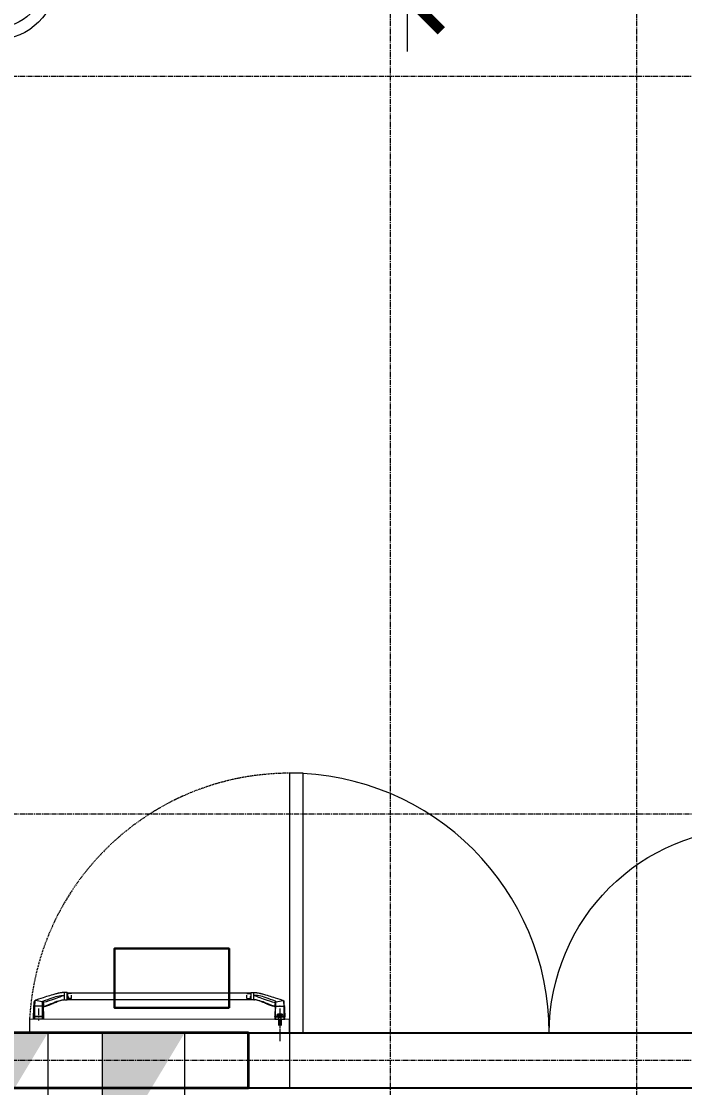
# Model space of a CAD drawing. Header units: millimetres. Extents: x -65509 to 912790, y 446 to 713294.
# Drawn here: x 490551 to 492976, y 575483 to 579383 of the extents above; entities that cross this region are included whole.
import ezdxf

# ---------------------------------------------------------------- set-up
doc = ezdxf.new("R2010")
doc.units = ezdxf.units.MM
for name, pattern in [('CENTER2', [28.575, 19.05, -3.175, 3.175, -3.175]), ('CENTERLINE', [30, 12, -1.5, 3, -1.5, 12]), ('DASHED', [19.05, 12.7, -6.35]), ('HIDDEN', [9.525, 6.35, -3.175])]:
    doc.linetypes.add(name, pattern=pattern)
doc.layers.get('Defpoints').update_dxf_attribs({"color": 250})
for name, color, linetype, lineweight in [('АР_Двери_витраж', 250, 'Continuous', 9), ('АР_Двери_внутренние_антипаника', 250, 'Continuous', 0), ('АР_Отверстия', 250, 'Continuous', 9), ('АР_Размеры обшивки', 250, 'Continuous', 5), ('АР_Стены ЖБ', 250, 'Continuous', 35), ('КМ_Фахверки', 250, 'Continuous', 25), ('РД_Оси_100', 250, 'Continuous', 0)]:
    doc.layers.add(name, color=color, linetype=linetype, lineweight=lineweight)
doc.layers.add('АР_Делит', color=250, linetype='Continuous', lineweight=0, plot=False)
doc.layers.add('МАГНИТЫ', color=7, linetype='Continuous', lineweight=30, true_color=0xd100d1)
doc.layers.add('РД_Витраж_вн', color=250, linetype='Continuous')
doc.styles.add('style1', font='ARIALN.TTF')
doc.dimstyles.new('Dim200_ареал', dxfattribs={"dimscale": 100, "dimtxt": 5, "dimasz": 2.5, "dimexe": 2, "dimexo": 2, "dimgap": 1, "dimtad": 1, "dimzin": 12, "dimdsep": 46, "dimtxsty": 'style1', "dimblk": 'ARCHTICK', "dimcen": 3, "dimdle": 2, "dimclrd": 256, "dimclre": 256, "dimaunit": 1, "dimadec": 0, "dimazin": 3, "dimtfac": 1, "dimtmove": 1, "dimatfit": 3, "dimldrblk": 'OPEN30', "dimfxl": 5, "dimfxlon": 1, "dimtolj": 1, "dimtzin": 0, "dimlwd": 9, "dimlwe": 9, "dimarcsym": 0})

# ---------------------------------------------------------------- blocks, each defined once
blk = doc.blocks.new('otv_в_стене')
at = {"linetype": 'Continuous'}
blk.add_lwpolyline([(0, -1), (0, 0), (1, 0), (1, -1)], close=True, dxfattribs=at)
blk.add_solid([(0, -1), (0, 0), (0.5, -0.5), (1, 0)], dxfattribs=at)
blk = doc.blocks.new('Ф_крпич 120')
at = {"layer": 'АР_Делит', "color": 1}
for radius in [216.3, 173, 136.2]:
    blk.add_circle((60, -60), radius, dxfattribs=at)
at = {"layer": 'КМ_Фахверки'}
blk.add_lwpolyline([(0, 0), (120, 0), (120, -120), (0, -120)], close=True, dxfattribs=at)
at = {"layer": 'КМ_Фахверки', "lineweight": 5}
blk.add_lwpolyline([(6, -6), (114, -6), (114, -114), (6, -114)], close=True, dxfattribs=at)
blk = doc.blocks.new('UUNEW01NEW00')
at = {"layer": 'АР_Двери_внутренние_антипаника', "color": 40, "linetype": 'Continuous'}
for p, q in [((-9.1, 24), (9.1, 24)), ((-9.1, 19.3), (-9.1, 24)), ((9.1, 24), (9.1, 19.3)), ((-8.8, 1.3), (-13.2, -0.1)), ((-9, 18.2), (-9.1, 19.3)), ((-9, 17.1), (-9, 18.2)), ((-8.5, 1.5), (-9, 17.1)), ((-8.5, 1.5), (-8.8, 1.3)), ((8.3, 0.5), (8, -3.9)), ((-53, -19.5), (-53, -12.4)), ((-53, -24.6), (-53, -19.5)), ((-47.5, -11.9), (-52.5, -11.9)), ((-47.5, -11.9), (-46.3, -11.8)), ((-45.1, -11.7), (-46.3, -11.8)), ((-44.4, -11.5), (-45.1, -11.7)), ((-42.2, -11), (-44.4, -11.6)), ((-40, -10.4), (-42.2, -11)), ((-38, -9.7), (-40, -10.4)), ((-36.1, -9), (-38, -9.7)), ((-34.2, -8.3), (-36.1, -9)), ((-32.1, -7.5), (-34.2, -8.3)), ((-30.3, -6.7), (-32.1, -7.5)), ((-28.2, -5.9), (-30.3, -6.7)), ((-25.9, -4.9), (-28.2, -5.9)), ((-23.3, -3.9), (-25.9, -4.9)), ((-20.4, -2.7), (-23.3, -3.9)), ((-23.3, -20), (-20.2, -19.1)), ((-17, -1.5), (-20.4, -2.7)), ((-20.2, -19.1), (-17.7, -18.3)), ((-17.7, -18.3), (-14.9, -17.4)), ((-13.2, -0.1), (-17, -1.5)), ((-14.9, -17.4), (-11.8, -16.4)), ((-11.8, -16.4), (-8.3, -15.3)), ((-8.3, -15.3), (-4.5, -14.1)), ((-4.5, -14.1), (-0.2, -12.7)), ((-0.2, -12.7), (4.6, -11.2)), ((4.6, -11.2), (5.6, -10.9)), ((5.6, -10.9), (6.4, -10.5)), ((6.4, -10.5), (7.3, -9.6)), ((7.3, -9.6), (7.6, -8.9)), ((7.6, -8.9), (7.7, -8.7)), ((8, -3.9), (7.7, -8.6)), ((7.7, -8.7), (7.7, -8.6)), ((-52.5, -25.1), (-47.5, -25.1)), ((-47.5, -25.1), (-45.1, -25)), ((-45.1, -25), (-44.1, -24.9)), ((-44.1, -24.9), (-43.6, -24.9)), ((-43.6, -24.9), (-43, -24.8)), ((-43, -24.8), (-42.4, -24.8)), ((-42.4, -24.8), (-41.8, -24.7)), ((-41.8, -24.7), (-41.1, -24.6)), ((-41.1, -24.6), (-39.3, -24.3)), ((-39.3, -24.3), (-37.6, -23.9)), ((-37.6, -23.9), (-36.2, -23.6)), ((-36.2, -23.6), (-35.1, -23.3)), ((-35.1, -23.3), (-34.2, -23.1)), ((-34.2, -23.1), (-33.1, -22.8)), ((-33.1, -22.8), (-31.7, -22.5)), ((-31.7, -22.5), (-30.1, -22)), ((-30.1, -22), (-28.2, -21.5)), ((-28.2, -21.5), (-26, -20.8)), ((-26, -20.8), (-23.3, -20))]:
    blk.add_line(p, q, dxfattribs=at)
at = {"layer": 'АР_Двери_внутренние_антипаника', "color": 1, "linetype": 'Continuous'}
for p, q in [((-8.5, 19.5), (-8.2, 19.5)), ((-8.2, 19.5), (-7.8, 19.6)), ((-7.8, 19.6), (-7.5, 19.6)), ((-7.5, 19.6), (-7.1, 19.6)), ((-7.1, 24), (-7.1, 19.6)), ((-7.1, 19.6), (7.1, 19.6)), ((-7.1, 19.6), (-7.1, 18.3)), ((7.1, 19.6), (7.1, 24)), ((7.1, 19.6), (7.1, 18.3)), ((7.1, 19.6), (7.5, 19.6)), ((7.5, 19.6), (7.8, 19.6)), ((7.8, 19.6), (8.2, 19.5)), ((8.2, 19.5), (8.5, 19.5)), ((-9.3, 0.2), (-14.4, -1.5)), ((-9.2, 0.8), (-9.3, 0.2)), ((-9.3, -0.1), (-9.3, 0.2)), ((-9.2, 0.2), (-9.3, 0.2)), ((-9.1, 1), (-9.2, 0.8)), ((-8.9, 0.5), (-9.2, 0.2)), ((-9.1, 19.3), (-8.9, 19.4)), ((-9.1, 19.3), (-9, 18.8)), ((-9, 1.2), (-9.1, 1)), ((-9, 18.8), (-8.8, 18.6)), ((-8.8, 1.3), (-9, 1.2)), ((-8.9, 19.4), (-8.5, 19.5)), ((-8.7, 0.8), (-8.9, 0.5)), ((-8.8, 18.6), (-8.6, 18.4)), ((-8.6, 0.9), (-8.7, 0.8)), ((-8.6, 18.4), (-8.4, 18.2)), ((-8.6, 1), (-8.6, 0.9)), ((-8.5, 1), (-8.6, 1)), ((-8.4, 0.8), (-8.5, 1.5)), ((-8.4, 1.3), (-8.5, 1)), ((-8.4, 18.2), (-8.1, 18.1)), ((-8.4, 1.4), (-8.4, 0.4)), ((-8.3, 0.5), (-8.4, 0.8)), ((-8.4, 0.4), (-8.4, -0.4)), ((-8.4, 0.4), (-8.3, 0.4)), ((-8.1, 0.2), (-8.3, 0.5)), ((-8.1, 18.1), (-7.6, 18)), ((-7.8, 0.1), (-8.1, 0.2)), ((-7.4, 0), (-7.8, 0.1)), ((-7.5, 18.3), (-7.6, 18.2)), ((-7.6, 18.2), (-7.6, 18)), ((-7.6, 18), (-7.6, 16.2)), ((-7.6, 16.2), (-7.6, 14.1)), ((-7.6, 14.1), (-7.6, 12.2)), ((-7.6, 12.2), (-7.6, 9.8)), ((-7.6, 9.8), (-7.6, 7.8)), ((-7.6, 7.8), (-7.6, 6.2)), ((-7.6, 6.2), (-7.6, 4.7)), ((-7.6, 4.7), (-7.5, 3.2)), ((-7.4, 18.3), (-7.5, 18.3)), ((-7.5, 3.2), (-7.5, 1.6)), ((-7.5, 1.6), (-7.4, 0)), ((-7.5, 0), (-7.5, 0)), ((-7.5, 0), (-7.3, 0)), ((-7.3, 18.3), (-7.4, 18.3)), ((-7.4, 0), (7.4, 0)), ((-7.2, 18.3), (-7.3, 18.3)), ((-7.3, 0), (7.3, 0)), ((-7.1, 18.3), (-7.2, 18.3)), ((7.1, 18.3), (-7.1, 18.3)), ((-3.5, 16), (-4.6, 16.4)), ((-4.6, 16.4), (-4.6, 16.3)), ((-3.5, 15.9), (-4.6, 16.3)), ((-4.6, 16.3), (-3.8, 14.8)), ((-3.8, 14.8), (-3.3, 14.8)), ((-3, 14.7), (-3.8, 14.7)), ((-3.8, 14.7), (-3.8, 14.6)), ((-3, 14.6), (-3.8, 14.6)), ((-3.8, 14.6), (-3.8, 13.7)), ((-3.8, 13.7), (-3, 13.7)), ((-3.3, 14.8), (-3.6, 15.5)), ((-3.6, 15.5), (-2.7, 15.3)), ((-3.3, 14.9), (-3.6, 15.5)), ((-2.3, 15.7), (-3.5, 16)), ((-2.3, 15.6), (-3.5, 15.9)), ((-3.1, 14.4), (-3.4, 14.4)), ((-3.4, 14.4), (-3.4, 13.9)), ((-3.4, 14), (-3.1, 14)), ((-3.4, 13.9), (-3.1, 13.9)), ((-3.3, 14.9), (-3.3, 14.8)), ((-3, 14.4), (-3.1, 14.4)), ((-3.1, 14), (-3.1, 13.9)), ((-3.1, 14), (-3, 14)), ((-3.1, 13.9), (-3, 13.9)), ((-3, 14.7), (-3, 14.6)), ((-2.9, 14.7), (-3, 14.7)), ((-2.9, 14.6), (-3, 14.6)), ((-2.9, 14.4), (-3, 14.4)), ((-3, 14.4), (-3, 14.4)), ((-3, 14.4), (-3, 14.4)), ((-3, 14), (-3, 14)), ((-3, 14), (-3, 14)), ((-3, 14), (-2.9, 14)), ((-3, 13.9), (-3, 13.9)), ((-3, 13.9), (-3, 13.9)), ((-3, 13.9), (-2.9, 13.9)), ((-3, 13.7), (-2.9, 13.7)), ((-2.8, 14.7), (-2.9, 14.7)), ((-2.9, 14.7), (-2.9, 14.7)), ((-2.8, 14.5), (-2.9, 14.6)), ((-2.9, 14.6), (-2.9, 14.6)), ((-2.9, 14.3), (-2.9, 14.4)), ((-2.9, 14.3), (-2.9, 14.3)), ((-2.9, 14.3), (-2.9, 14.3)), ((-2.9, 14.3), (-2.9, 14.3)), ((-2.9, 14), (-2.9, 14.3)), ((-2.9, 14.1), (-2.9, 14)), ((-2.9, 14), (-2.9, 14.1)), ((-2.9, 14.1), (-2.9, 14.1)), ((-2.9, 14.1), (-2.9, 14.1)), ((-2.9, 14.1), (-2.9, 14.1)), ((-2.9, 14), (-2.9, 14)), ((-2.9, 13.9), (-2.9, 14)), ((-2.9, 14), (-2.9, 14)), ((-2.9, 14), (-2.9, 14)), ((-2.9, 13.9), (-2.9, 13.9)), ((-2.9, 13.9), (-2.9, 13.9)), ((-2.9, 13.7), (-2.8, 13.7)), ((-2.7, 14.6), (-2.8, 14.7)), ((-2.7, 14.5), (-2.8, 14.5)), ((-2.8, 13.7), (-2.8, 13.8)), ((-2.8, 13.8), (-2.7, 13.8)), ((-2.7, 15.3), (-1.7, 15.1)), ((-2.6, 14.6), (-2.7, 14.6)), ((-2.6, 14.5), (-2.7, 14.5)), ((-2.7, 13.8), (-2.6, 13.8)), ((-2.6, 14.5), (-2.6, 14.6)), ((-2.6, 14.6), (-2.6, 14.6)), ((-2.6, 14.4), (-2.6, 14.5)), ((-2.5, 14.5), (-2.6, 14.5)), ((-2.5, 14.4), (-2.6, 14.4)), ((-2.6, 14.4), (-2.6, 14.4)), ((-2.6, 13.8), (-2.6, 13.9)), ((-2.6, 13.9), (-2.5, 13.9)), ((-2.5, 14.4), (-2.5, 14.5)), ((-2.5, 14.4), (-2.5, 14.3)), ((-2.5, 14.3), (-2.5, 14.4)), ((-2.5, 14), (-2.5, 14.3)), ((-2.5, 13.9), (-2.5, 14)), ((-1, 15.5), (-2.3, 15.7)), ((-1, 15.4), (-2.3, 15.6)), ((-2.2, 14.5), (-2.3, 14.5)), ((-2.3, 14.5), (-2.3, 14.4)), ((-2.3, 14.4), (-2.3, 14.3)), ((-2.2, 14.4), (-2.3, 14.4)), ((-2.3, 14.4), (-2.3, 14.3)), ((-2.3, 14.3), (-2.3, 14)), ((-2.3, 14), (-2.3, 13.9)), ((-2.3, 13.9), (-2.3, 13.9)), ((-2.3, 13.9), (-2.2, 13.8)), ((-2.1, 14.6), (-2.2, 14.6)), ((-2.2, 14.6), (-2.2, 14.5)), ((-2.1, 14.5), (-2.2, 14.5)), ((-2.2, 14.5), (-2.2, 14.4)), ((-2.2, 13.8), (-2.2, 13.8)), ((-2.2, 13.8), (-2.1, 13.8)), ((-2, 14.7), (-2.1, 14.6)), ((-2, 14.6), (-2.1, 14.5)), ((-2.1, 14.6), (-2.1, 14.6)), ((-2.1, 14.5), (-2.1, 14.5)), ((-2.1, 13.8), (-2, 13.7)), ((-1.9, 14.7), (-2, 14.7)), ((-1.9, 14.6), (-2, 14.6)), ((-2, 13.7), (-2, 13.7)), ((-2, 13.7), (-1.9, 13.7)), ((-1.8, 14.7), (-1.9, 14.7)), ((-1.8, 14.6), (-1.9, 14.6)), ((-1.8, 14.4), (-1.9, 14.4)), ((-1.9, 14.4), (-1.9, 14.3)), ((-1.9, 14.3), (-1.9, 14)), ((-1.9, 14.3), (-1.9, 14.3)), ((-1.9, 14.3), (-1.9, 14.3)), ((-1.9, 14.3), (-1.9, 14.3)), ((-1.9, 14.1), (-1.9, 14.1)), ((-1.9, 14.1), (-1.9, 14.1)), ((-1.9, 14.1), (-1.9, 14.1)), ((-1.9, 14.1), (-1.8, 14)), ((-1.9, 14), (-1.9, 14)), ((-1.9, 14), (-1.9, 14)), ((-1.9, 14), (-1.9, 13.9)), ((-1.9, 13.9), (-1.8, 13.9)), ((-1.9, 13.7), (-1.8, 13.7)), ((-1.8, 14.7), (-1.8, 14.6)), ((-1.5, 14.7), (-1.8, 14.7)), ((-1.5, 14.6), (-1.8, 14.6)), ((-1.7, 14.4), (-1.8, 14.4)), ((-1.8, 14.4), (-1.8, 14.4)), ((-1.8, 14.4), (-1.8, 14.4)), ((-1.8, 14), (-1.8, 14)), ((-1.8, 14), (-1.8, 14)), ((-1.8, 14), (-1.7, 14)), ((-1.8, 13.9), (-1.8, 13.9)), ((-1.8, 13.9), (-1.8, 13.9)), ((-1.8, 13.9), (-1.7, 13.9)), ((-1.8, 13.7), (-1.5, 13.7)), ((-1.7, 15.1), (-0.7, 15)), ((-1.7, 14.4), (-1.7, 14.4)), ((-1.6, 14.4), (-1.7, 14.4)), ((-1.7, 14), (-1.7, 13.9)), ((-1.7, 14), (-1.7, 14)), ((-1.7, 14), (-1.6, 14)), ((-1.7, 13.9), (-1.6, 13.9)), ((-1.7, 13.9), (-1.7, 13.9)), ((-1.5, 14.4), (-1.6, 14.4)), ((-1.6, 14.4), (-1.6, 14.4)), ((-1.6, 14), (-1.6, 13.9)), ((-1.6, 14), (-1.6, 14)), ((-1.6, 14), (-1.5, 14)), ((-1.6, 13.9), (-1.6, 13.9)), ((-1.6, 13.9), (-1.5, 13.9)), ((-1.5, 14.7), (-1.5, 14.6)), ((-1.4, 14.7), (-1.5, 14.7)), ((-1.4, 14.6), (-1.5, 14.6)), ((-1.4, 14.3), (-1.5, 14.4)), ((-1.5, 14.4), (-1.5, 14.4)), ((-1.5, 14.4), (-1.5, 14.4)), ((-1.5, 14), (-1.4, 14.1)), ((-1.5, 14), (-1.5, 14)), ((-1.5, 14), (-1.5, 14)), ((-1.5, 14), (-1.5, 14)), ((-1.5, 13.9), (-1.5, 13.9)), ((-1.5, 13.9), (-1.5, 13.9)), ((-1.5, 13.9), (-1.5, 13.9)), ((-1.5, 13.9), (-1.4, 13.9)), ((-1.5, 13.7), (-1.4, 13.7)), ((-1.3, 14.7), (-1.4, 14.7)), ((-1.3, 14.6), (-1.4, 14.6)), ((-1.4, 14.3), (-1.4, 14.3)), ((-1.4, 14.3), (-1.4, 14.3)), ((-1.4, 14.3), (-1.4, 14.3)), ((-1.4, 14), (-1.4, 14.3)), ((-1.4, 14.1), (-1.4, 14)), ((-1.4, 14.1), (-1.4, 14.1)), ((-1.4, 14.1), (-1.4, 14.1)), ((-1.4, 14.1), (-1.4, 14.1)), ((-1.4, 13.9), (-1.4, 14)), ((-1.4, 14), (-1.4, 14)), ((-1.4, 14), (-1.4, 14)), ((-1.4, 13.7), (-1.3, 13.7)), ((-1.2, 14.6), (-1.3, 14.7)), ((-1.3, 14.7), (-1.3, 14.7)), ((-1.3, 14.5), (-1.3, 14.6)), ((-1.2, 14.5), (-1.3, 14.5)), ((-1.3, 13.7), (-1.2, 13.8)), ((-1.1, 14.6), (-1.2, 14.6)), ((-1.1, 14.5), (-1.2, 14.5)), ((-1.2, 13.8), (-1.2, 13.8)), ((-1.2, 13.8), (-1.1, 13.8)), ((-1.1, 14.5), (-1.1, 14.6)), ((-1.1, 14.6), (-1.1, 14.6)), ((-1.1, 14.4), (-1.1, 14.5)), ((-1, 14.5), (-1.1, 14.5)), ((-1, 14.4), (-1.1, 14.4)), ((-1.1, 14.4), (-1.1, 14.4)), ((-1.1, 13.8), (-1.1, 13.9)), ((-1.1, 13.9), (-1, 13.9)), ((0, 16.5), (-1, 15.5)), ((0, 16.4), (-1, 15.4)), ((-1, 15.5), (-1, 15.4)), ((-1, 14.4), (-1, 14.5)), ((-1, 14.3), (-1, 14.4)), ((-1, 14.4), (-1, 14.3)), ((-1, 14), (-1, 14.3)), ((-1, 13.9), (-1, 14)), ((0, 14.7), (-0.8, 14.7)), ((-0.8, 14.7), (-0.8, 14.6)), ((0, 14.6), (-0.8, 14.6)), ((-0.8, 14.6), (-0.8, 13.7)), ((-0.8, 13.7), (-0.4, 13.7)), ((-0.7, 15), (0, 15.7)), ((-0.1, 14.4), (-0.4, 14.4)), ((-0.4, 14.4), (-0.4, 14.2)), ((-0.4, 14.3), (-0.1, 14.3)), ((-0.4, 14.2), (-0.1, 14.2)), ((-0.4, 14.1), (-0.2, 14.1)), ((-0.4, 13.7), (-0.4, 14.1)), ((-0.2, 14.1), (0, 13.7)), ((0, 14.4), (-0.1, 14.4)), ((-0.1, 14.4), (-0.1, 14.4)), ((-0.1, 14.4), (-0.1, 14.4)), ((-0.1, 14.3), (-0.1, 14.2)), ((-0.1, 14.3), (-0.1, 14.3)), ((-0.1, 14.3), (-0.1, 14.3)), ((-0.1, 14.3), (0, 14.3)), ((-0.1, 14.2), (-0.1, 14.2)), ((-0.1, 14.2), (-0.1, 14.2)), ((-0.1, 14.2), (0, 14.2)), ((0, 16.5), (0, 16.4)), ((1, 15.5), (0, 16.5)), ((1, 15.4), (0, 16.4)), ((0, 15.7), (0.7, 15)), ((0, 14.7), (0, 14.6)), ((0.1, 14.7), (0, 14.7)), ((0.1, 14.6), (0, 14.6)), ((0, 14.3), (0, 14.4)), ((0, 14.4), (0, 14.4)), ((0, 14.3), (0, 14.4)), ((0, 14.4), (0, 14.4)), ((0, 14.4), (0, 14.4)), ((0, 14.4), (0, 14.4)), ((0, 14.4), (0, 14.4)), ((0, 14.3), (0, 14.3)), ((0, 14.3), (0, 14.3)), ((0, 14.3), (0, 14.3)), ((0, 14.2), (0, 14.3)), ((0, 14.3), (0, 14.3)), ((0, 14.3), (0, 14.3)), ((0, 14.3), (0, 14.3)), ((0, 14.2), (0, 14.2)), ((0, 14.2), (0, 14.2)), ((0, 13.7), (0.5, 13.7)), ((0.2, 14.7), (0.1, 14.7)), ((0.2, 14.6), (0.1, 14.6)), ((0.3, 14.6), (0.2, 14.7)), ((0.2, 14.7), (0.2, 14.7)), ((0.2, 14.5), (0.2, 14.6)), ((0.3, 14.5), (0.2, 14.5)), ((0.5, 13.7), (0.2, 14.1)), ((0.2, 14.1), (0.3, 14.1)), ((0.4, 14.6), (0.3, 14.6)), ((0.4, 14.5), (0.3, 14.5)), ((0.3, 14.1), (0.4, 14.2)), ((0.3, 14.1), (0.3, 14.1)), ((0.5, 13.8), (0.3, 14.1)), ((0.4, 14.5), (0.4, 14.6)), ((0.4, 14.6), (0.4, 14.6)), ((0.4, 14.4), (0.4, 14.5)), ((0.4, 14.4), (0.4, 14.5)), ((0.4, 14.5), (0.4, 14.5)), ((0.4, 14.3), (0.4, 14.4)), ((0.4, 14.4), (0.4, 14.4)), ((0.4, 14.4), (0.4, 14.4)), ((0.4, 14.2), (0.4, 14.3)), ((0.4, 14.3), (0.4, 14.3)), ((0.4, 14.2), (0.4, 14.2)), ((0.5, 13.8), (0.5, 13.7)), ((0.7, 15), (1.7, 15.1)), ((0.7, 14.7), (0.7, 14.6)), ((1.4, 14.7), (0.7, 14.7)), ((1.4, 14.6), (0.7, 14.6)), ((0.7, 14.6), (0.7, 13.7)), ((0.7, 13.7), (1.1, 13.7)), ((2.3, 15.7), (1, 15.5)), ((2.3, 15.6), (1, 15.4)), ((1, 15.5), (1, 15.4)), ((1.1, 13.7), (1.1, 14.3)), ((1.1, 14.3), (1.2, 14.3)), ((1.2, 14.3), (1.5, 13.7)), ((1.4, 14.7), (1.4, 14.6)), ((1.6, 14.2), (1.4, 14.7)), ((1.6, 14.1), (1.4, 14.6)), ((1.5, 13.7), (1.8, 13.7)), ((1.6, 14.2), (1.6, 14.1)), ((1.7, 14.2), (1.6, 14.2)), ((1.7, 14.1), (1.6, 14.1)), ((1.7, 15.1), (2.7, 15.3)), ((1.9, 14.7), (1.7, 14.2)), ((1.9, 14.6), (1.7, 14.1)), ((1.7, 14.2), (1.7, 14.1)), ((1.8, 13.7), (2, 14.3)), ((1.9, 14.7), (1.9, 14.6)), ((2.5, 14.7), (1.9, 14.7)), ((2.5, 14.6), (1.9, 14.6)), ((2, 14.3), (2.2, 14.3)), ((2.2, 14.3), (2.2, 13.7)), ((2.2, 13.7), (2.5, 13.7)), ((3.5, 16), (2.3, 15.7)), ((3.5, 15.9), (2.3, 15.6)), ((2.5, 14.7), (2.5, 14.6)), ((2.5, 13.7), (2.5, 14.6)), ((2.7, 15.3), (3.6, 15.5)), ((3.1, 14.7), (2.7, 13.8)), ((3.1, 14.6), (2.7, 13.7)), ((2.7, 13.8), (2.7, 13.7)), ((2.7, 13.7), (3.2, 13.7)), ((3.1, 14.7), (3.1, 14.6)), ((3.9, 14.7), (3.1, 14.7)), ((3.9, 14.6), (3.1, 14.6)), ((3.2, 13.7), (3.2, 13.9)), ((3.2, 13.9), (3.8, 13.9)), ((3.6, 15.5), (3.3, 14.8)), ((3.6, 15.5), (3.3, 14.9)), ((3.3, 14.9), (3.3, 14.8)), ((3.3, 14.8), (3.8, 14.8)), ((3.4, 14.3), (3.3, 14)), ((3.3, 14.1), (3.7, 14.1)), ((3.3, 14), (3.7, 14)), ((3.6, 14.3), (3.4, 14.3)), ((4.6, 16.4), (3.5, 16)), ((4.6, 16.3), (3.5, 15.9)), ((3.7, 14), (3.6, 14.3)), ((3.8, 14.8), (4.6, 16.3)), ((3.8, 13.9), (3.8, 13.7)), ((3.8, 13.7), (4.2, 13.7)), ((3.9, 14.7), (3.9, 14.6)), ((4.2, 13.8), (3.9, 14.7)), ((4.2, 13.7), (3.9, 14.6)), ((4.2, 13.8), (4.2, 13.7)), ((4.6, 16.4), (4.6, 16.3)), ((6.7, -9.4), (7.3, 0)), ((7.2, 18.3), (7.1, 18.3)), ((7.3, 18.3), (7.2, 18.3)), ((7.5, 18.3), (7.3, 18.3)), ((7.4, 0), (7.5, 2)), ((7.8, 0.1), (7.4, 0)), ((7.6, 18.2), (7.5, 18.3)), ((7.5, 2), (7.6, 4)), ((7.6, 18), (7.6, 18.2)), ((7.6, 18), (8.1, 18.1)), ((7.6, 16.2), (7.6, 18)), ((7.6, 14.2), (7.6, 16.2)), ((7.6, 12.3), (7.6, 14.2)), ((7.6, 9.9), (7.6, 12.3)), ((7.6, 8), (7.6, 9.9)), ((7.6, 5.9), (7.6, 8)), ((7.6, 4), (7.6, 5.9)), ((8.1, 0.2), (7.8, 0.1)), ((8.1, 18.1), (8.4, 18.2)), ((8.3, 0.5), (8.1, 0.2)), ((8.4, 0.8), (8.3, 0.5)), ((8.4, 18.2), (8.6, 18.4)), ((8.5, 19.5), (8.9, 19.4)), ((8.6, 18.4), (8.8, 18.6)), ((8.8, 18.6), (9, 18.8)), ((8.9, 19.4), (9.1, 19.3)), ((9, 18.8), (9.1, 19.3)), ((-52.5, -11.9), (-52.5, -19.8)), ((-47.5, -11.9), (-47.5, -19.8)), ((-47.5, -11.9), (-47.5, -11.9)), ((-46, -19.6), (-44.5, -19.2)), ((-43.1, -11.4), (-44.5, -11.6)), ((-44.5, -19.2), (-42.9, -18.5)), ((-41.6, -11.2), (-43.1, -11.4)), ((-42.9, -18.5), (-41.3, -17.7)), ((-39.3, -10.7), (-41.6, -11.2)), ((-41.3, -17.7), (-39, -16.7)), ((-37.8, -19.2), (-40.6, -19.6)), ((-36.7, -9.9), (-39.3, -10.7)), ((-39, -16.7), (-36.4, -15.7)), ((-34.9, -18.5), (-37.8, -19.2)), ((-33.8, -8.9), (-36.7, -9.9)), ((-36.4, -15.7), (-33.5, -14.5)), ((-31.9, -17.6), (-34.9, -18.5)), ((-30.7, -7.7), (-33.8, -8.9)), ((-33.5, -14.5), (-30.3, -13.4)), ((-28.7, -16.6), (-31.9, -17.6)), ((-27.2, -6.3), (-30.7, -7.7)), ((-30.3, -13.4), (-26.8, -12.1)), ((-25.2, -15.3), (-28.7, -16.6)), ((-23.3, -4.8), (-27.2, -6.3)), ((-26.8, -12.1), (-22.9, -10.9)), ((-21.4, -13.9), (-25.2, -15.3)), ((-19.1, -3.2), (-23.3, -4.8)), ((-22.9, -10.9), (-18.7, -9.6)), ((-17.3, -12.4), (-21.4, -13.9)), ((-14.4, -1.5), (-19.1, -3.2)), ((-18.7, -9.6), (-14, -8.2)), ((-12.8, -10.8), (-17.3, -12.4)), ((-14, -8.2), (-8.8, -6.6)), ((-7.8, -9.1), (-12.8, -10.8)), ((-9, -3.8), (-9.3, -0.1)), ((-8.8, -6.6), (-9, -3.8)), ((-8.8, -6.6), (-8.8, -6.6)), ((-8.8, -7.3), (-8.8, -6.6)), ((-8.8, -6.6), (-8.7, -6.6)), ((-8.5, -8.1), (-8.8, -7.3)), ((-8.7, -6.6), (-8.6, -6.6)), ((-8.6, -6.6), (-8.4, -6.7)), ((-8.2, -8.7), (-8.5, -8.1)), ((-8.4, -0.4), (-8.3, -0.9)), ((-8.4, -6.7), (-8.1, -6.7)), ((-8.3, -0.9), (-8.3, -1.1)), ((-8.3, -1.1), (-8.3, -1.1)), ((-8.3, -1.2), (-8.2, -1.2)), ((-8.2, -1.2), (-8.2, -1.2)), ((-8.2, -1.2), (-8.2, -1.5)), ((-8.2, -1.5), (-8.2, -1.5)), ((-7.8, -9.1), (-8.2, -8.7)), ((-8.1, -6.7), (-8, -6.6)), ((-8, -7.1), (-8.1, -6.7)), ((-8.1, -6.7), (-8.1, -6.7)), ((-8, -6.6), (-8, -6.6)), ((-8, -6.6), (-7.9, -6.6)), ((-7.6, -7.6), (-8, -7.1)), ((-7.8, -6.9), (-7.9, -6.6)), ((-7.9, -6.6), (-7.9, -6.7)), ((-7.9, -6.7), (-7.9, -6.6)), ((-7.5, -7.2), (-7.8, -6.9)), ((-7.4, -8.9), (-7.8, -9.1)), ((-7.2, -8), (-7.6, -7.6)), ((-7.2, -7.4), (-7.5, -7.2)), ((-7.1, -8.7), (-7.4, -8.9)), ((-7.3, 0), (-7.2, -1.7)), ((-7.2, -1.7), (-7.2, -3.1)), ((-7.2, -3.1), (-7.1, -4.5)), ((-6.9, -7.4), (-7.2, -7.4)), ((-6.7, -8.2), (-7.2, -8)), ((-7.1, -4.5), (-7, -6)), ((-6.7, -8.2), (-7.1, -8.7)), ((-7, -6), (-6.9, -7.4)), ((-6.9, -7.4), (-6.8, -7.5)), ((-6.8, -7.5), (-6.8, -7.5)), ((-6.8, -7.5), (-6.8, -7.6)), ((-6.8, -7.6), (-6.8, -7.6)), ((-6.8, -7.6), (-6.8, -7.6)), ((-6.8, -7.6), (-6.8, -7.6)), ((-6.8, -7.6), (-6.8, -7.6)), ((-6.8, -7.6), (-6.8, -7.6)), ((-6.8, -7.6), (-6.8, -7.6)), ((-6.8, -7.6), (-6.8, -7.6)), ((-6.8, -7.6), (-6.8, -7.6)), ((-6.8, -7.6), (-6.8, -7.6)), ((-6.8, -7.6), (-6.8, -7.6)), ((-6.8, -7.6), (-6.8, -7.6)), ((-6.8, -7.6), (-6.8, -7.6)), ((-6.8, -7.6), (-6.8, -7.6)), ((-6.8, -7.6), (-6.7, -7.8)), ((-6.7, -7.8), (-6.6, -8)), ((-6.6, -8), (-6.7, -8.1)), ((-6.7, -8.1), (-6.7, -8.2)), ((-6.7, -8.2), (5.6, -10.6)), ((5.6, -10.6), (6.3, -10)), ((5.6, -10.6), (6, -10.6)), ((6, -10.6), (6.3, -10.5)), ((6.3, -10), (6.6, -9.7)), ((6.3, -10.5), (6.4, -10.5)), ((6.6, -9.7), (6.7, -9.4)), ((6.7, -9.4), (7.1, -9.3)), ((7.1, -9.3), (7.4, -9.1)), ((7.4, -9.1), (7.6, -8.9)), ((8.3, -0.4), (8.3, -0.3)), ((-52.5, -19.8), (-52.5, -25.1)), ((-52.5, -25.1), (-47.5, -25.1)), ((-47.5, -19.8), (-46, -19.6)), ((-45.9, -19.8), (-47.5, -19.8)), ((-47.5, -19.8), (-47.5, -25.1)), ((-44.3, -19.8), (-45.9, -19.8)), ((-42.5, -19.7), (-44.3, -19.8)), ((-40.6, -19.6), (-42.5, -19.7))]:
    blk.add_line(p, q, dxfattribs=at)
at = {"layer": 'АР_Двери_внутренние_антипаника', "color": 1, "linetype": 'CENTERLINE'}
blk.add_line((0, 4.4), (0, 26), dxfattribs=at)
at = {"layer": 'АР_Двери_внутренние_антипаника', "color": 1, "linetype": 'HIDDEN'}
for p, q in [((-60.5, -14), (-53, -14)), ((-60.5, -14), (-60.5, -23)), ((-54.5, -17.6), (-54.5, -14.1)), ((-54.5, -14.1), (-53, -14.1)), ((-54.5, -17.6), (-53, -17.6)), ((-60.5, -23), (-53, -23))]:
    blk.add_line(p, q, dxfattribs=at)
at = {"layer": 'АР_Двери_внутренние_антипаника', "color": 1, "linetype": 'Continuous'}
blk.add_arc((490.8, 29.3), 500, 183.3082, 184.1216, dxfattribs=at)
at = {"layer": 'АР_Двери_внутренние_антипаника', "color": 40, "linetype": 'Continuous'}
for centre, radius, start, end in [((-490.9, 27.7), 500, 356.9219, 359.0377), ((-52.5, -12.4), 0.5, 90, 180), ((-52.5, -24.6), 0.5, 180, 270)]:
    blk.add_arc(centre, radius, start, end, dxfattribs=at)
at = {"layer": 'АР_Двери_внутренние_антипаника', "color": 1, "linetype": 'Continuous'}
blk.add_point((0, 0), dxfattribs=at)
blk = doc.blocks.new('66NEW00')
at = {"layer": 'АР_Двери_внутренние_антипаника', "color": 40, "linetype": 'Continuous'}
for p, q in [((9.1, 0), (-9.1, 0)), ((-9.1, 0), (-9.1, -4.7)), ((9.1, -4.7), (9.1, 0)), ((8.5, -22.4), (9, -6.9)), ((9, -5.7), (9.1, -4.7)), ((9, -6.9), (9, -5.7)), ((-8.3, -23.5), (-8, -27.9)), ((-8, -27.9), (-7.7, -32.5)), ((-7.7, -32.7), (-7.7, -32.5)), ((-7.6, -32.8), (-7.7, -32.7)), ((-7.3, -33.6), (-7.6, -32.8)), ((-6.4, -34.5), (-7.3, -33.6)), ((-5.6, -34.9), (-6.4, -34.5)), ((-4.6, -35.2), (-5.6, -34.9)), ((0.2, -36.7), (-4.6, -35.2)), ((4.5, -38.1), (0.2, -36.7)), ((8.3, -39.3), (4.5, -38.1)), ((8.5, -22.4), (8.8, -22.7)), ((8.8, -22.7), (13.2, -24.1)), ((13.2, -24.1), (17, -25.5)), ((17, -25.5), (20.4, -26.7)), ((20.4, -26.7), (23.3, -27.9)), ((23.3, -27.9), (25.9, -28.9)), ((25.9, -28.9), (28.2, -29.9)), ((28.2, -29.9), (30.3, -30.7)), ((30.3, -30.7), (32.1, -31.4)), ((32.1, -31.4), (34.2, -32.3)), ((34.2, -32.3), (36.1, -33)), ((36.1, -33), (38, -33.7)), ((38, -33.7), (40, -34.4)), ((40, -34.4), (42.2, -35)), ((42.2, -35), (44.4, -35.5)), ((44.4, -35.5), (45.1, -35.6)), ((45.1, -35.6), (46.3, -35.8)), ((47.5, -35.8), (46.3, -35.8)), ((47.5, -35.8), (52.5, -35.8)), ((53, -43.4), (53, -36.3)), ((11.8, -40.4), (8.3, -39.3)), ((14.9, -41.4), (11.8, -40.4)), ((17.7, -42.3), (14.9, -41.4)), ((20.2, -43), (17.7, -42.3)), ((23.3, -44), (20.2, -43)), ((26, -44.8), (23.3, -44)), ((28.2, -45.4), (26, -44.8)), ((30.1, -46), (28.2, -45.4)), ((31.7, -46.4), (30.1, -46)), ((33.1, -46.8), (31.7, -46.4)), ((34.2, -47.1), (33.1, -46.8)), ((35.1, -47.3), (34.2, -47.1)), ((36.2, -47.6), (35.1, -47.3)), ((37.6, -47.9), (36.2, -47.6)), ((39.3, -48.2), (37.6, -47.9)), ((41.1, -48.6), (39.3, -48.2)), ((41.8, -48.7), (41.1, -48.6)), ((42.4, -48.7), (41.8, -48.7)), ((43, -48.8), (42.4, -48.7)), ((43.6, -48.9), (43, -48.8)), ((44.1, -48.9), (43.6, -48.9)), ((45.1, -49), (44.1, -48.9)), ((47.5, -49.1), (45.1, -49)), ((52.5, -49.1), (47.5, -49.1)), ((53, -48.6), (53, -43.4))]:
    blk.add_line(p, q, dxfattribs=at)
at = {"layer": 'АР_Двери_внутренние_антипаника', "color": 1, "linetype": 'Continuous'}
for p, q in [((-7.1, -4.4), (-7.1, 0)), ((7.1, 0), (7.1, -4.4)), ((-8.9, -4.6), (-9.1, -4.7)), ((-9, -5.2), (-9.1, -4.7)), ((-8.8, -5.4), (-9, -5.2)), ((-8.5, -4.5), (-8.9, -4.6)), ((-8.6, -5.6), (-8.8, -5.4)), ((-8.4, -5.7), (-8.6, -5.6)), ((-8.2, -4.4), (-8.5, -4.5)), ((-8.1, -5.8), (-8.4, -5.7)), ((-7.8, -4.4), (-8.2, -4.4)), ((-7.6, -5.9), (-8.1, -5.8)), ((-7.5, -4.4), (-7.8, -4.4)), ((-7.6, -5.8), (-7.5, -5.7)), ((-7.6, -5.9), (-7.6, -5.8)), ((-7.6, -7.7), (-7.6, -5.9)), ((-7.6, -9.8), (-7.6, -7.7)), ((-7.6, -11.7), (-7.6, -9.8)), ((-7.6, -14), (-7.6, -11.7)), ((-7.6, -16), (-7.6, -14)), ((-7.6, -18.1), (-7.6, -16)), ((-7.6, -19.9), (-7.6, -18.1)), ((-7.1, -4.4), (-7.5, -4.4)), ((-7.5, -5.7), (-7.3, -5.7)), ((-7.3, -5.7), (-7.2, -5.6)), ((-7.2, -5.6), (-7.1, -5.6)), ((7.1, -4.4), (-7.1, -4.4)), ((-7.1, -4.4), (-7.1, -5.6)), ((-7.1, -5.6), (7.1, -5.6)), ((7.1, -4.4), (7.1, -5.6)), ((7.5, -4.4), (7.1, -4.4)), ((7.1, -5.6), (7.2, -5.6)), ((7.2, -5.6), (7.3, -5.7)), ((7.3, -5.7), (7.4, -5.7)), ((7.4, -5.7), (7.5, -5.7)), ((7.8, -4.4), (7.5, -4.4)), ((7.5, -5.7), (7.6, -5.8)), ((7.6, -19.3), (7.5, -20.8)), ((8.1, -5.8), (7.6, -5.9)), ((7.6, -5.8), (7.6, -5.9)), ((7.6, -5.9), (7.6, -7.8)), ((7.6, -7.8), (7.6, -9.9)), ((7.6, -9.9), (7.6, -11.8)), ((7.6, -11.8), (7.6, -14.2)), ((7.6, -14.2), (7.6, -16.2)), ((7.6, -16.2), (7.6, -17.8)), ((7.6, -17.8), (7.6, -19.3)), ((8.2, -4.4), (7.8, -4.4)), ((8.4, -5.7), (8.1, -5.8)), ((8.5, -4.5), (8.2, -4.4)), ((8.6, -5.6), (8.4, -5.7)), ((8.9, -4.6), (8.5, -4.5)), ((8.8, -5.4), (8.6, -5.6)), ((9, -5.2), (8.8, -5.4)), ((9.1, -4.7), (8.9, -4.6)), ((9.1, -4.7), (9, -5.2)), ((-8.4, -23.1), (-8.3, -23.5)), ((-8.3, -23.5), (-8.1, -23.7)), ((-8.3, -24.4), (-8.3, -24.2)), ((-8.1, -23.7), (-7.8, -23.9)), ((-7.8, -23.9), (-7.4, -24)), ((-7.5, -21.9), (-7.6, -19.9)), ((-7.4, -33.1), (-7.6, -32.8)), ((-7.4, -24), (-7.5, -21.9)), ((7.4, -24), (-7.4, -24)), ((-7.1, -33.3), (-7.4, -33.1)), ((7.3, -24), (-7.3, -24)), ((-6.7, -33.3), (-7.3, -24)), ((-6.7, -33.3), (-7.1, -33.3)), ((-6.6, -33.7), (-6.7, -33.3)), ((-6.3, -34), (-6.6, -33.7)), ((-6.3, -34.5), (-6.4, -34.4)), ((-5.6, -34.5), (-6.3, -34)), ((-6, -34.6), (-6.3, -34.5)), ((-5.6, -34.5), (-6, -34.6)), ((6.7, -32.2), (-5.6, -34.5)), ((6.7, -31.8), (6.6, -32)), ((6.6, -32), (6.7, -32.1)), ((6.8, -31.6), (6.7, -31.8)), ((6.7, -32.2), (7.2, -32)), ((6.7, -32.1), (6.7, -32.2)), ((6.7, -32.2), (7.1, -32.7)), ((6.9, -31.4), (6.8, -31.5)), ((6.8, -31.5), (6.8, -31.5)), ((6.8, -31.5), (6.8, -31.5)), ((6.8, -31.5), (6.8, -31.6)), ((6.8, -31.6), (6.8, -31.6)), ((6.8, -31.6), (6.8, -31.6)), ((6.8, -31.6), (6.8, -31.6)), ((6.8, -31.6), (6.8, -31.6)), ((6.8, -31.6), (6.8, -31.6)), ((6.8, -31.6), (6.8, -31.6)), ((6.8, -31.6), (6.8, -31.6)), ((6.8, -31.6), (6.8, -31.6)), ((6.8, -31.6), (6.8, -31.6)), ((6.8, -31.6), (6.8, -31.6)), ((6.8, -31.6), (6.8, -31.6)), ((6.8, -31.6), (6.8, -31.6)), ((7, -29.9), (6.9, -31.4)), ((6.9, -31.4), (7.2, -31.3)), ((7.1, -28.5), (7, -29.9)), ((7.2, -27.1), (7.1, -28.5)), ((7.1, -32.7), (7.4, -32.9)), ((7.3, -24), (7.2, -25.6)), ((7.2, -25.6), (7.2, -27.1)), ((7.2, -31.3), (7.5, -31.2)), ((7.2, -32), (7.6, -31.6)), ((7.5, -24), (7.3, -24)), ((7.5, -22.4), (7.4, -24)), ((7.4, -24), (7.8, -23.9)), ((7.4, -32.9), (7.8, -33.1)), ((7.5, -20.8), (7.5, -22.4)), ((7.5, -24), (7.5, -24)), ((7.5, -31.2), (7.8, -30.9)), ((7.6, -31.6), (8, -31.1)), ((7.8, -23.9), (8.1, -23.7)), ((7.8, -30.9), (7.9, -30.6)), ((7.8, -33.1), (8.2, -32.7)), ((7.8, -33.1), (12.8, -34.8)), ((8, -30.6), (7.9, -30.6)), ((7.9, -30.6), (7.9, -30.6)), ((7.9, -30.6), (7.9, -30.6)), ((8, -31.1), (8.1, -30.6)), ((8.1, -30.6), (8, -30.6)), ((8, -30.6), (8, -30.6)), ((8.1, -23.7), (8.3, -23.5)), ((8.1, -30.7), (8.1, -30.6)), ((8.4, -30.7), (8.1, -30.7)), ((8.2, -25.1), (8.2, -25.2)), ((8.3, -25.1), (8.2, -25.1)), ((8.2, -25.2), (8.2, -25.5)), ((8.2, -25.5), (8.2, -25.5)), ((8.2, -32.7), (8.5, -32.1)), ((8.3, -23.5), (8.4, -23.1)), ((8.4, -23.6), (8.3, -23.6)), ((8.4, -24.3), (8.3, -24.8)), ((8.3, -24.8), (8.3, -25.1)), ((8.3, -25.1), (8.3, -25.1)), ((8.4, -23.1), (8.5, -22.4)), ((8.4, -22.6), (8.5, -22.9)), ((8.4, -22.6), (8.4, -23.6)), ((8.4, -23.6), (8.4, -24.3)), ((8.6, -30.6), (8.4, -30.7)), ((8.5, -22.9), (8.6, -23)), ((8.5, -32.1), (8.8, -31.3)), ((8.6, -23), (8.6, -23.1)), ((8.6, -23.1), (8.7, -23.2)), ((8.7, -30.6), (8.6, -30.6)), ((8.7, -23.2), (8.9, -23.4)), ((8.8, -30.6), (8.7, -30.6)), ((8.8, -22.7), (9, -22.8)), ((8.8, -30.6), (9, -27.8)), ((14, -32.2), (8.8, -30.6)), ((8.8, -30.6), (8.8, -30.6)), ((8.8, -31.3), (8.8, -30.6)), ((8.9, -23.4), (9.2, -23.8)), ((9, -22.8), (9.1, -22.9)), ((9, -27.8), (9.3, -24)), ((9.1, -22.9), (9.2, -23.2)), ((9.2, -23.2), (9.3, -23.8)), ((9.2, -23.8), (9.3, -23.8)), ((9.3, -23.8), (14.4, -25.5)), ((9.3, -24), (9.3, -23.8)), ((12.8, -34.8), (17.3, -36.4)), ((18.7, -33.6), (14, -32.2)), ((14.4, -25.5), (19.1, -27.2)), ((17.3, -36.4), (21.4, -37.9)), ((22.9, -34.9), (18.7, -33.6)), ((19.1, -27.2), (23.3, -28.8)), ((21.4, -37.9), (25.2, -39.3)), ((26.8, -36.1), (22.9, -34.9)), ((23.3, -28.8), (27.2, -30.3)), ((30.3, -37.3), (26.8, -36.1)), ((27.2, -30.3), (30.7, -31.7)), ((33.5, -38.5), (30.3, -37.3)), ((30.7, -31.7), (33.8, -32.9)), ((36.4, -39.6), (33.5, -38.5)), ((33.8, -32.9), (36.7, -33.9)), ((36.7, -33.9), (39.3, -34.6)), ((39.3, -34.6), (41.6, -35.1)), ((41.6, -35.1), (43.1, -35.4)), ((43.1, -35.4), (44.5, -35.6)), ((47.5, -35.9), (47.5, -43.7)), ((47.5, -35.9), (47.5, -35.9)), ((52.5, -35.9), (52.5, -43.7)), ((25.2, -39.3), (28.7, -40.5)), ((28.7, -40.5), (31.9, -41.6)), ((31.9, -41.6), (34.9, -42.5)), ((34.9, -42.5), (37.8, -43.2)), ((39, -40.7), (36.4, -39.6)), ((37.8, -43.2), (40.6, -43.6)), ((41.3, -41.7), (39, -40.7)), ((40.6, -43.6), (42.5, -43.7)), ((42.9, -42.5), (41.3, -41.7)), ((42.5, -43.7), (44.3, -43.7)), ((44.5, -43.1), (42.9, -42.5)), ((44.3, -43.7), (45.9, -43.7)), ((46, -43.6), (44.5, -43.1)), ((45.9, -43.7), (47.5, -43.7)), ((47.5, -43.7), (46, -43.6)), ((47.5, -43.7), (47.5, -49.1)), ((52.5, -49.1), (47.5, -49.1)), ((52.5, -43.7), (52.5, -49.1))]:
    blk.add_line(p, q, dxfattribs=at)
at = {"layer": 'АР_Двери_внутренние_антипаника', "color": 1, "linetype": 'CENTERLINE'}
blk.add_line((0, -19.6), (0, 2), dxfattribs=at)
at = {"layer": 'АР_Двери_внутренние_антипаника', "color": 1, "linetype": 'HIDDEN'}
for p, q in [((60.5, -38), (53, -38)), ((54.5, -38.1), (53, -38.1)), ((54.5, -41.6), (54.5, -38.1)), ((60.5, -38), (60.5, -47)), ((54.5, -41.6), (53, -41.6)), ((60.5, -47), (53, -47))]:
    blk.add_line(p, q, dxfattribs=at)
at = {"layer": 'АР_Двери_внутренние_антипаника', "color": 40, "linetype": 'Continuous'}
for centre, radius, start, end in [((490.9, 3.7), 500, 180.9623, 183.0781), ((52.5, -36.3), 0.5, 0, 90), ((52.5, -48.6), 0.5, 270, 0)]:
    blk.add_arc(centre, radius, start, end, dxfattribs=at)
at = {"layer": 'АР_Двери_внутренние_антипаника', "color": 1, "linetype": 'Continuous'}
blk.add_arc((-490.8, 5.3), 500, 355.8784, 356.6918, dxfattribs=at)
blk.add_point((0, 0), dxfattribs=at)
blk = doc.blocks.new('*U635')
at = {"layer": 'АР_Двери_внутренние_антипаника', "color": 40, "linetype": 'Continuous'}
for p, q in [((776.3, 97.1), (106, 97.1)), ((776.3, 72.7), (106, 72.7)), ((-4.5, 0), (-4.5, -22.2)), ((4.5, 0), (4.5, -22.2))]:
    blk.add_line(p, q, dxfattribs=at)
at = {"layer": 'АР_Двери_внутренние_антипаника', "color": 1, "linetype": 'HIDDEN'}
for p, q in [((4.5, 7.5), (-4.5, 7.5)), ((-4.5, 0), (-4.5, 7.5)), ((4.5, 0), (4.5, 7.5))]:
    blk.add_line(p, q, dxfattribs=at)
at = {"layer": 'АР_Двери_внутренние_антипаника', "color": 1, "linetype": 'Continuous'}
for p, q in [((-1.4, -22.2), (-3.7, 0)), ((3.7, 0), (1.4, -22.2))]:
    blk.add_line(p, q, dxfattribs=at)
at = {"layer": 'АР_Двери_внутренние_антипаника', "color": 1, "linetype": 'CENTERLINE'}
blk.add_line((0, -4), (0, -79.7), dxfattribs=at)
at = {"layer": 'АР_Двери_внутренние_антипаника', "xscale": 2, "yscale": 2, "zscale": 2, "rotation": 180}
for name, p in [('UUNEW01NEW00', (0, 47.9)), ('66NEW00', (882.3, 0))]:
    blk.add_blockref(name, p, dxfattribs=at)
blk = doc.blocks.new('СОШ_2200_АР_ОСИ_М100_28.05.24')
at = {"layer": 'РД_Оси_100', "linetype": 'CENTER2'}
for p, q in [((102300, -6155), (102300, 139938.679)), ((89599.446, 72900), (119910, 72900))]:
    blk.add_line(p, q, dxfattribs=at)
for points in [[(103200, -6155), (103200, 139938.679)], [(119910, 70200), (-5954.958, 70200)], [(94200, 69300), (119410, 69300), (119910, 69450)]]:
    blk.add_lwpolyline(points, dxfattribs=at)
blk = doc.blocks.new('_ArchTick')
at = {"color": 0, "linetype": 'ByBlock', "const_width": 0.15}
blk.add_lwpolyline([(-0.5, -0.5), (0.5, 0.5)], dxfattribs=at)
blk = doc.blocks.new('*D753')
at = {"layer": 'Defpoints', "color": 0, "lineweight": 25, "transparency": 16777216}
for p in [(490820.9, 583603.3), (490820.9, 579473.4), (491961.9, 579473.4)]:
    blk.add_point(p, dxfattribs=at)
at = {"layer": 'АР_Размеры обшивки', "lineweight": 9, "transparency": 16777216}
for p, q in [((491961.9, 583803.3), (491961.9, 579273.4)), ((491461.9, 583603.3), (492161.9, 583603.3)), ((491461.9, 579473.4), (492161.9, 579473.4))]:
    blk.add_line(p, q, dxfattribs=at)
at = {"layer": 'АР_Размеры обшивки', "lineweight": 9, "transparency": 16777216, "xscale": 250, "yscale": 250, "zscale": 250}
for p, rotation in [((491961.9, 583603.3), 90), ((491961.9, 579473.4), 270)]:
    blk.add_blockref('_ArchTick', p, dxfattribs=dict(at, rotation=rotation))
at = {"layer": 'АР_Размеры обшивки', "color": 0, "transparency": 16777216, "insert": (491623.6, 581591.3), "char_height": 500, "attachment_point": 5, "rotation": 90, "style": 'style1'}
blk.add_mtext('\\A1;4130', dxfattribs=at)
blk = doc.blocks.new('_Open30')
at = {"color": 0, "linetype": 'ByBlock', "lineweight": -2}
for p, q in [((-1, 0.268), (0, 0)), ((0, 0), (-1, -0.268)), ((0, 0), (-1, 0))]:
    blk.add_line(p, q, dxfattribs=at)

msp = doc.modelspace()

# ---------------------------------------------------------------- linework, layer by layer
at = {"layer": 'АР_Двери_витраж', "linetype": 'Continuous', "lineweight": 9}
for points in [[(491531.08, 575683.321), (491581.08, 575683.321), (491581.08, 576633.321), (491531.08, 576633.321)], [(491531.08, 575483.321), (491381.08, 575483.321), (491381.08, 575683.321), (491531.08, 575683.321)]]:
    msp.add_lwpolyline(points, close=True, dxfattribs=at)
msp.add_arc((491531.08, 575683.321), 950, 0, 90, dxfattribs=at)
at = {"layer": 'АР_Двери_витраж', "linetype": 'Continuous', "lineweight": 9, "extrusion": (0, 0, -1)}
msp.add_arc((-493231.08, 575683.321), 750, 0, 90, dxfattribs=at)
at = {"layer": 'АР_Двери_внутренние_антипаника', "linetype": 'DASHED', "lineweight": 0, "ltscale": 0.3}
msp.add_lwpolyline([(490581.08, 575733.321, -0.39783541), (491531.08, 576633.321)], format="xyb", dxfattribs=at)
at = {"layer": 'АР_Двери_внутренние_антипаника', "lineweight": 0}
msp.add_lwpolyline([(491531.08, 575733.406), (490581.398, 575732.91), (490581.398, 575682.91), (491531.08, 575683.406)], close=True, dxfattribs=at)
at = {"layer": 'АР_Стены ЖБ', "linetype": 'Continuous', "lineweight": 35}
for p, q in [((491381.08, 575683.318), (488400.882, 575683.318)), ((491381.08, 575483.318), (491381.08, 575683.318)), ((488400.882, 575483.318), (491381.08, 575483.318))]:
    msp.add_line(p, q, dxfattribs=at)
at = {"layer": 'МАГНИТЫ'}
msp.add_lwpolyline([(491310.789, 575775.44), (491310.789, 575992.112), (490891.115, 575992.112), (490891.115, 575775.44)], close=True, dxfattribs=at)
at = {"layer": 'РД_Витраж_вн', "linetype": 'Continuous', "lineweight": -3}
for p, q in [((491381.08, 575683.318), (493381.08, 575683.318)), ((491381.08, 575483.318), (493381.08, 575483.318))]:
    msp.add_line(p, q, dxfattribs=at)

# ---------------------------------------------------------------- block references
at = {"layer": 'АР_Двери_внутренние_антипаника', "lineweight": 30, "ltscale": 2, "xscale": -1}
msp.add_blockref('*U635', (491496.08, 575733.386), dxfattribs=at)
at = {"layer": 'АР_Отверстия', "xscale": 300, "yscale": 500}
for p in [(490347.737, 575683.318), (490847.737, 575683.318)]:
    msp.add_blockref('otv_в_стене', p, dxfattribs=at)
at = {"layer": 'КМ_Фахверки'}
msp.add_blockref('Ф_крпич 120', (490400.882, 579593.318), dxfattribs=at)
at = {"layer": 'РД_Оси_100'}
msp.add_blockref('СОШ_2200_АР_ОСИ_М100_28.05.24', (389600.882, 506283.318), dxfattribs=at)

# ---------------------------------------------------------------- dimensions: what is measured, and where the dimension line sits
at = {"layer": 'АР_Размеры обшивки'}
dim = msp.add_linear_dim(base=(491961.882, 579473.427), p1=(490820.883, 583603.318), p2=(490820.882, 579473.427), angle=90, dimstyle='Dim200_ареал', override={"dimdec": 0}, dxfattribs=at)
dim.commit()
dim.dimension.update_dxf_attribs({"geometry": '*D753', "text_midpoint": (491978.882, 581591.266), "dimtype": 160})

doc.saveas('drawing.dxf')
